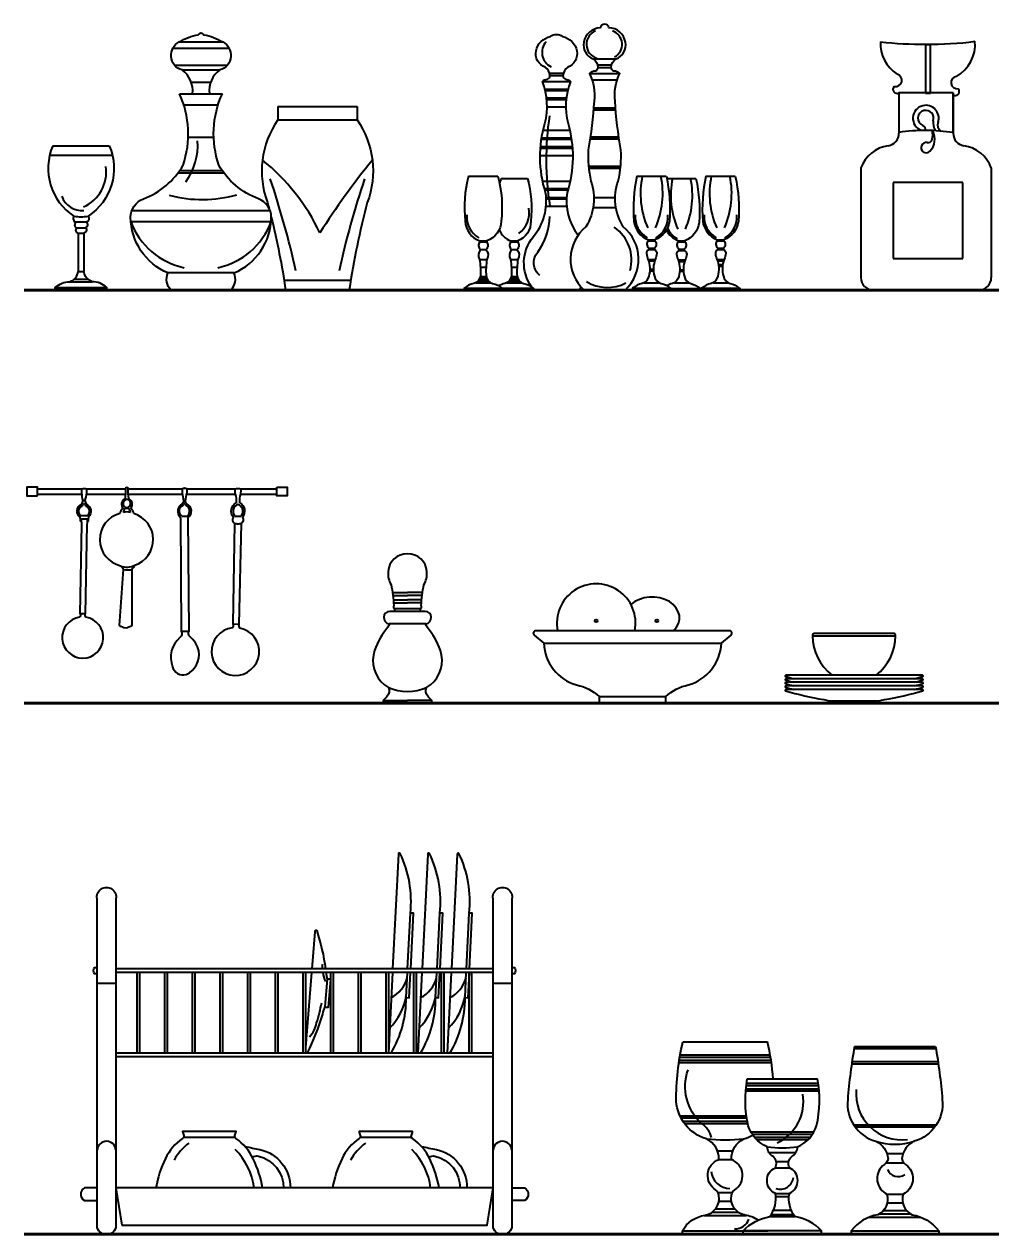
# Model space of a CAD drawing. Header units: millimetres. Extents: x -4763 to 645, y -25 to 217.
# Drawn here: x 244.5 to 321.5, y -11 to 85.3 of the extents above; entities that cross this region are included whole.
import ezdxf

# ---------------------------------------------------------------- set-up
doc = ezdxf.new("R2010")
doc.units = ezdxf.units.MM
doc.header["$LTSCALE"] = 0.5
doc.layers.add('acesssorios_coz', color=250, linetype='Continuous', lineweight=9)

msp = doc.modelspace()

# ---------------------------------------------------------------- linework, layer by layer
at = {"layer": 'acesssorios_coz', "color": 7, "lineweight": 40}
for p, q in [((256.86317, 83.87317), (260.33711, 83.87317)), ((256.37053, 83.38628), (260.82976, 83.38628)), ((316.24161, 83.63818), (316.24161, 79.80505)), ((316.63074, 83.63818), (316.24161, 83.63818)), ((316.63074, 79.80505), (316.63074, 83.63818)), ((256.48438, 82.03369), (260.7159, 82.03369)), ((289.79401, 82.52116), (291.61801, 82.52116)), ((290.14233, 82.05442), (291.2697, 82.05442)), ((257.1054, 81.66503), (260.09488, 81.66503)), ((286.32498, 81.39819), (287.43024, 81.39819)), ((286.364, 81.20275), (287.39122, 81.20275)), ((289.50145, 81.36261), (291.91058, 81.36261)), ((290.18213, 81.85507), (291.22989, 81.85507)), ((257.82383, 80.6684), (259.37645, 80.6684)), ((285.75718, 80.71994), (287.99804, 80.71994)), ((285.95324, 80.13141), (287.80198, 80.13141)), ((285.98352, 80.01337), (287.7717, 80.01337)), ((289.70671, 80.85108), (291.70532, 80.85108)), ((256.89292, 79.75895), (260.30736, 79.75895)), ((286.09227, 79.42484), (287.66296, 79.42484)), ((286.10586, 79.30679), (287.64937, 79.30679)), ((318.43888, 79.82339), (314.11969, 79.82339)), ((314.11969, 79.82339), (314.11969, 76.61006)), ((316.24161, 79.80505), (316.63074, 79.80505)), ((318.43888, 79.82339), (318.43888, 76.61006)), ((318.43888, 76.61006), (318.43888, 79.82339)), ((257.23292, 78.8766), (259.96736, 78.8766)), ((264.71066, 78.7437), (271.01835, 78.7437)), ((286.13376, 78.71657), (287.62147, 78.71657)), ((289.82199, 78.48283), (291.59003, 78.48283)), ((289.834, 78.64022), (291.57803, 78.64022)), ((264.71066, 77.66697), (271.01835, 77.66697)), ((257.58622, 76.29995), (259.61406, 76.29995)), ((285.68263, 76.13934), (288.0726, 76.13934)), ((285.70064, 76.25738), (288.05458, 76.25738)), ((285.81353, 76.8476), (287.94169, 76.8476)), ((289.55369, 76.17995), (291.85833, 76.17995)), ((289.5776, 76.33734), (291.83443, 76.33734)), ((246.81125, 75.61084), (251.30696, 75.61084)), ((285.6058, 75.43107), (288.14942, 75.43107)), ((285.61492, 75.54912), (288.14031, 75.54912)), ((246.5657, 74.86967), (251.5525, 74.86967)), ((285.58213, 74.84085), (288.17309, 74.84085)), ((256.78021, 73.46477), (260.42008, 73.46477)), ((256.90662, 73.64124), (260.29366, 73.64124)), ((279.88364, 73.19897), (282.21679, 73.19897)), ((289.42912, 73.98006), (291.9829, 73.98006)), ((289.44563, 73.82267), (291.9664, 73.82267)), ((293.28157, 73.19897), (295.61472, 73.19897)), ((298.7682, 73.19897), (301.10135, 73.19897)), ((311.08727, 73.85052), (311.09031, 65.13391)), ((321.47129, 73.85052), (321.46826, 65.13391)), ((282.47099, 73.02514), (284.56582, 73.02514)), ((285.78063, 72.80869), (287.97459, 72.80869)), ((295.68638, 73.01767), (297.97287, 73.01767)), ((313.66812, 72.68997), (313.66812, 66.65108)), ((319.20751, 72.68997), (313.66812, 72.68997)), ((319.20751, 66.65108), (319.20751, 72.68997)), ((285.92237, 72.21846), (287.83285, 72.21846)), ((285.95552, 72.10042), (287.79971, 72.10042)), ((286.06147, 71.5102), (287.69375, 71.5102)), ((286.06822, 71.39215), (287.687, 71.39215)), ((289.85677, 71.50055), (291.55525, 71.50055)), ((253.10799, 70.47229), (264.09229, 70.47229)), ((286.054, 70.80193), (287.70123, 70.80193)), ((289.80012, 70.71359), (291.61191, 70.71359)), ((249.4634, 69.52869), (248.6548, 69.52869)), ((253.00549, 69.58994), (264.1948, 69.58994)), ((248.70285, 69.08072), (249.41535, 69.08072)), ((248.84375, 68.66474), (249.27445, 68.66474)), ((280.77543, 67.96804), (281.33133, 67.96804)), ((283.24045, 67.96804), (283.79636, 67.96804)), ((294.1889, 68.14283), (294.71437, 68.14283)), ((294.1889, 68.06537), (294.71437, 68.06537)), ((294.23329, 67.46998), (294.66932, 67.46998)), ((294.66932, 67.46998), (294.66932, 67.35194)), ((296.57556, 68.06266), (297.09052, 68.06266)), ((296.57556, 67.98675), (297.09052, 67.98675)), ((299.67553, 68.14283), (300.201, 68.14283)), ((299.67553, 68.06537), (300.201, 68.06537)), ((299.71992, 67.46998), (300.15595, 67.46998)), ((300.15595, 67.46998), (300.15595, 67.35194)), ((280.76235, 66.57731), (281.3444, 66.57731)), ((280.83536, 67.36914), (281.27139, 67.36914)), ((283.22738, 66.57731), (283.80943, 66.57731)), ((283.30039, 67.36914), (283.73642, 67.36914)), ((294.16028, 66.57731), (294.74233, 66.57731)), ((294.20462, 66.45926), (294.69799, 66.45926)), ((294.23329, 67.35194), (294.66932, 67.35194)), ((296.54751, 66.52845), (297.11792, 66.52845)), ((296.61906, 67.40327), (297.04638, 67.40327)), ((296.61906, 67.28758), (297.04638, 67.28758)), ((297.04638, 67.40327), (297.04638, 67.28758)), ((299.64691, 66.57731), (300.22896, 66.57731)), ((299.69125, 66.45926), (300.18462, 66.45926)), ((299.71992, 67.35194), (300.15595, 67.35194)), ((313.66812, 66.65108), (319.20751, 66.65108)), ((248.84375, 65.61343), (249.27445, 65.61343)), ((261.22443, 65.49721), (255.97585, 65.49721)), ((280.82565, 65.97074), (281.2811, 65.97074)), ((283.29068, 65.97074), (283.74613, 65.97074)), ((294.30374, 65.67016), (294.59887, 65.67016)), ((294.30936, 65.7882), (294.59324, 65.7882)), ((296.59096, 66.41276), (297.07447, 66.41276)), ((296.68811, 65.63944), (296.97733, 65.63944)), ((296.69362, 65.75512), (296.97182, 65.75512)), ((299.79037, 66.04716), (300.0855, 66.04716)), ((299.796, 66.16521), (300.07987, 66.16521)), ((248.17556, 64.80428), (249.94264, 64.80428)), ((248.50415, 64.99698), (249.61405, 64.99698)), ((265.21245, 64.92837), (270.51655, 64.92837)), ((280.4518, 64.72181), (281.65495, 64.72181)), ((280.56764, 64.8005), (281.53912, 64.8005)), ((280.64912, 64.8792), (281.45764, 64.8792)), ((280.71006, 64.95789), (281.39669, 64.95789)), ((280.77918, 65.0866), (281.32757, 65.0866)), ((280.8194, 65.2153), (281.28735, 65.2153)), ((282.91683, 64.72181), (284.11998, 64.72181)), ((283.03266, 64.8005), (284.00414, 64.8005)), ((283.11414, 64.8792), (283.92266, 64.8792)), ((283.17509, 64.95789), (283.86172, 64.95789)), ((283.24421, 65.0866), (283.7926, 65.0866)), ((283.28443, 65.2153), (283.75238, 65.2153)), ((293.84973, 64.72181), (295.05288, 64.72181)), ((299.33636, 64.72181), (300.53951, 64.72181)), ((247.00444, 64.32892), (251.11376, 64.32892)), ((247.00444, 64.13426), (251.11376, 64.13426)), ((256.22777, 64.13426), (260.97251, 64.13426)), ((265.33588, 64.13426), (270.39312, 64.13426)), ((279.53168, 64.27474), (282.57507, 64.27474)), ((282.57507, 64.13426), (279.53168, 64.13426)), ((281.99671, 64.27474), (285.0401, 64.27474)), ((285.0401, 64.13426), (281.99671, 64.13426)), ((285.10101, 64.13426), (288.65421, 64.13426)), ((289.0748, 64.13426), (292.33723, 64.13426)), ((292.92961, 64.27474), (295.973, 64.27474)), ((295.973, 64.13426), (292.92961, 64.13426)), ((295.34146, 64.27193), (298.32398, 64.27193)), ((298.32398, 64.13426), (295.34146, 64.13426)), ((298.41624, 64.27474), (301.45963, 64.27474)), ((301.45963, 64.13426), (298.41624, 64.13426)), ((312.09031, 64.13426), (320.46826, 64.13426)), ((245.6014, 48.3209), (249.13223, 48.3209)), ((249.49488, 48.3209), (252.60557, 48.3209)), ((252.80736, 48.3209), (257.1149, 48.3209)), ((257.4911, 48.3209), (261.32263, 48.3209)), ((261.76581, 48.3209), (264.62337, 48.3209)), ((245.6014, 47.90847), (249.12972, 47.90847)), ((249.47534, 47.90847), (252.59779, 47.90847)), ((252.81514, 47.90847), (257.12593, 47.90847)), ((257.47156, 47.90847), (261.34217, 47.90847)), ((261.74626, 47.90847), (264.62337, 47.90847)), ((252.88131, 46.75728), (252.53162, 46.75728)), ((257.11417, 46.13957), (257.48963, 46.13957)), ((273.86537, 40.07026), (275.02946, 40.07026)), ((273.88894, 39.8402), (275.02946, 39.8402)), ((273.91404, 39.50012), (275.02946, 39.50012)), ((276.19355, 40.07026), (275.02946, 40.07026)), ((276.16998, 39.8402), (275.02946, 39.8402)), ((276.14488, 39.50012), (275.02946, 39.50012)), ((273.92512, 39.25006), (275.02946, 39.25006)), ((273.99709, 38.80995), (275.02946, 38.80995)), ((275.02946, 38.57531), (273.99709, 38.57531)), ((276.1338, 39.25006), (275.02946, 39.25006)), ((275.02946, 38.80995), (276.06183, 38.80995)), ((276.06183, 38.57531), (275.02946, 38.57531)), ((261.13473, 37.59639), (261.63923, 37.57)), ((307.25549, 36.63992), (313.85549, 36.63992)), ((285.87396, 36.03731), (299.99796, 36.03731)), ((290.26846, 31.79062), (295.57596, 31.79062)), ((273.11009, 31.4883), (275.02946, 31.4883)), ((276.94882, 31.4883), (275.02946, 31.4883)), ((308.58932, 31.44987), (312.52165, 31.44987)), ((275.04189, 10.14597), (275.26413, 14.56777)), ((277.38265, 10.14597), (277.60488, 14.56777)), ((279.7234, 10.14597), (279.94563, 14.56777)), ((281.83587, 10.14597), (251.83587, 10.14597)), ((281.83587, 9.84597), (251.83587, 9.84597)), ((253.53587, 3.43641), (253.53587, 9.84597)), ((253.73587, 3.43641), (253.73587, 9.84597)), ((255.73587, 3.43641), (255.73587, 9.84597)), ((255.93587, 3.43641), (255.93587, 9.84597)), ((257.93587, 3.43641), (257.93587, 9.84597)), ((258.13587, 3.43641), (258.13587, 9.84597)), ((260.13587, 3.43641), (260.13587, 9.84597)), ((260.33587, 3.43641), (260.33587, 9.84597)), ((262.33587, 3.43641), (262.33587, 9.84597)), ((262.53587, 3.43641), (262.53587, 9.84597)), ((264.53587, 3.43641), (264.53587, 9.84597)), ((264.73587, 3.43641), (264.73587, 9.84597)), ((266.73587, 3.43641), (266.73587, 9.84597)), ((266.93587, 3.43641), (266.93587, 9.84597)), ((268.93587, 3.43641), (268.93587, 9.84597)), ((269.13587, 3.43641), (269.13587, 9.84597)), ((271.13587, 3.43641), (271.13587, 9.84597)), ((271.33587, 3.43641), (271.33587, 9.84597)), ((273.33587, 3.43641), (273.33587, 9.84597)), ((273.53587, 3.43641), (273.53587, 9.84597)), ((274.92658, 7.8516), (275.02682, 9.84597)), ((275.53587, 3.43641), (275.53587, 9.84597)), ((275.73587, 3.43641), (275.73587, 9.84597)), ((277.26734, 7.8516), (277.36757, 9.84597)), ((277.73587, 3.43641), (277.73587, 9.84597)), ((277.93587, 3.43641), (277.93587, 9.84597)), ((279.60809, 7.8516), (279.70833, 9.84597)), ((279.93587, 3.43641), (279.93587, 9.84597)), ((280.13587, 3.43641), (280.13587, 9.84597)), ((251.83587, 8.97311), (250.33587, 8.97311)), ((268.6344, 9.30506), (268.4608, 7.13653)), ((283.33587, 8.97311), (281.83587, 8.97311)), ((296.9372, 4.33712), (303.6591, 4.33712)), ((310.58946, 3.97066), (317.02889, 3.97066)), ((281.83587, 3.43641), (251.83587, 3.43641)), ((281.83587, 3.13641), (251.83587, 3.13641)), ((296.69135, 3.12308), (303.90502, 3.12308)), ((296.72169, 3.29651), (303.87467, 3.29651)), ((310.55867, 3.79723), (317.05968, 3.79723)), ((296.62236, 2.68949), (303.97404, 2.68949)), ((296.64878, 2.86292), (303.9476, 2.86292)), ((310.3639, 2.58318), (317.25445, 2.58318)), ((310.38951, 2.75662), (317.22884, 2.75662)), ((302.00297, 1.03032), (307.69767, 1.03032)), ((302.06145, 1.37719), (307.63919, 1.37719)), ((301.93332, 0.42329), (307.76732, 0.42329)), ((301.94902, 0.59673), (307.75162, 0.59673)), ((301.97886, 0.85688), (307.72178, 0.85688)), ((296.70017, -1.55329), (301.9884, -1.55329)), ((296.78512, -1.72672), (302.01392, -1.72672)), ((296.93728, -1.98688), (302.05862, -1.98688)), ((297.05739, -2.16031), (302.09275, -2.16031)), ((302.33594, -2.82986), (307.3647, -2.82986)), ((310.51454, -2.26127), (317.10381, -2.26127)), ((310.63343, -2.43471), (316.98492, -2.43471)), ((257.23062, -3.24357), (261.2974, -3.2461)), ((271.27527, -3.24357), (275.34205, -3.2461)), ((302.43804, -3.00329), (307.2626, -3.00329)), ((302.62725, -3.26344), (307.07339, -3.26344)), ((302.78292, -3.43688), (306.91772, -3.43688)), ((299.68994, -4.33921), (300.90647, -4.33921)), ((303.7766, -4.47326), (305.92405, -4.47326)), ((314.43968, -4.57457), (313.17867, -4.57457)), ((299.79789, -5.03295), (300.79853, -5.03295)), ((304.29669, -5.67992), (305.40636, -5.68473)), ((305.34438, -5.20993), (304.35626, -5.20993)), ((313.10316, -5.28266), (314.51519, -5.28266)), ((299.72111, -7.65686), (300.87531, -7.65686)), ((251.83587, -8.29575), (251.99141, -8.29575)), ((281.83587, -8.29575), (281.68032, -8.29575)), ((299.79896, -8.35061), (300.79745, -8.35061)), ((304.29428, -7.72507), (305.40636, -7.72507)), ((304.32628, -7.98522), (305.37436, -7.98522)), ((313.17161, -7.78057), (314.44674, -7.78057)), ((313.19091, -8.48486), (314.42744, -8.48486)), ((298.63345, -9.47794), (301.96297, -9.47794)), ((299.26683, -9.21778), (301.32958, -9.21778)), ((299.53083, -8.95763), (301.06559, -8.95763)), ((303.8487, -9.57741), (305.85195, -9.57741)), ((303.96871, -9.40397), (305.73193, -9.40397)), ((304.14853, -9.0571), (305.55211, -9.0571)), ((311.76365, -9.61219), (315.8547, -9.61219)), ((312.57207, -9.35204), (315.04628, -9.35204)), ((312.87859, -9.09188), (314.73976, -9.09188)), ((296.90328, -10.69732), (303.69313, -10.69732)), ((296.90328, -10.95748), (303.69313, -10.95748)), ((307.96216, -10.69732), (301.73704, -10.69732)), ((307.96216, -10.95748), (301.73704, -10.95748)), ((310.33377, -10.69732), (317.28458, -10.69732)), ((310.33377, -10.95748), (317.28458, -10.95748))]:
    msp.add_line(p, q, dxfattribs=at)
at = {"layer": 'acesssorios_coz', "color": 7, "lineweight": 60}
for p, q in [((399.75943, 64.13426), (244.53958, 64.13426)), ((399.75943, 31.26262), (244.53958, 31.26262)), ((399.75943, -10.95748), (244.53958, -10.95748))]:
    msp.add_line(p, q, dxfattribs=at)
at = {"layer": 'acesssorios_coz', "color": 7, "lineweight": 40}
for points in [[(292.33723, 64.13426, 0.4563682), (292.18815, 69.17298, -0.22484892), (291.78934, 72.81042, 0.07257058), (292.00805, 75.29568, -0.03145191), (291.5433, 79.17379, -0.14363009), (291.91058, 81.36261, 0.18241513), (291.43684, 81.55257, -0.25664852), (291.22989, 81.85507, -0.225738), (291.61801, 82.52116, 0.36132748), (292.36439, 83.86328, 0.34527117), (291.05447, 85.00933, 0.80845482), (290.35756, 84.99939, 0.35051368), (289.04763, 83.86328, 0.36132748), (289.79401, 82.52116, -0.225738), (290.18213, 81.85507, -0.25664852), (289.97518, 81.55257, 0.18241513), (289.50145, 81.36261, -0.14363009), (289.86873, 79.17379, -0.03145191), (289.40398, 75.29568, 0.07257058), (289.62268, 72.81042, -0.22484892), (289.22388, 69.17298, 0.4563682), (289.0748, 64.13426)], [(257.92998, 79.75895, 0.25981918), (257.1054, 81.66503, -0.3487586), (256.22731, 82.7086, -0.30004969), (256.86317, 83.87317, -0.09634867), (258.38632, 84.44789, -0.67479135), (258.81396, 84.44789, -0.09634867), (260.33711, 83.87317, -0.30004969), (260.97297, 82.7086, -0.3487586), (260.09488, 81.66503, 0.25981918), (259.2703, 79.75895)], [(284.91237, 64.37308, -0.33984814), (285.04436, 68.38846, 0.21845399), (286.01686, 71.8958, -0.14648092), (285.95357, 77.39638, 0.16212315), (285.75718, 80.71994, -0.20521642), (286.16111, 80.90619, 0.25664852), (286.364, 81.20275, 0.225738), (285.98349, 81.85578, -0.36132748), (285.25175, 83.17159, -0.30636612), (286.40303, 84.30221, -0.37396067), (287.35219, 84.30221, -0.30636612), (288.50347, 83.17159, -0.36132748), (287.77173, 81.85578, 0.225738), (287.39122, 81.20275, 0.25664852), (287.59411, 80.90619, -0.20521642), (287.99804, 80.71994, 0.16212315), (287.80165, 77.39638, -0.14648092), (287.73836, 71.8958, 0.20879393), (288.6092, 68.51364, 0.20879393)], [(256.22777, 64.13426, -0.32000707), (255.97585, 65.49721, -0.29855147), (253.00549, 69.92847, -0.30417948), (254.01803, 71.39796, 0.17608472), (257.17633, 74.06962, 0.19209408), (256.89292, 79.75895, 0.19209408)], [(260.97251, 64.13426, 0.32000707), (261.22443, 65.49721, 0.29855147), (264.1948, 69.92847, 0.30417948), (263.18226, 71.39796, -0.17608472), (260.02395, 74.06962, -0.19209408), (260.30736, 79.75895, -0.19209408)], [(264.71066, 78.7437), (264.71066, 77.66697, 0.24675612), (263.89785, 71.09616, -0.00183663), (264.01631, 70.64323, -0.00183663)], [(271.01835, 78.7437), (271.01835, 77.66697, -0.24675612), (271.83116, 71.09616, 0.02791004), (270.39312, 64.13426)], [(246.81125, 75.61084, 0.36375099), (248.4941, 70.01111, 0.52759264), (248.6548, 69.52869, 0.56319444), (248.70285, 69.08072, 0.62857659), (248.84375, 68.66474), (248.84375, 65.61343)], [(251.30696, 75.61084, -0.36375099), (249.6241, 70.01111, -0.52759264), (249.4634, 69.52869, -0.56319444), (249.41535, 69.08072, -0.62857659), (249.27445, 68.66474), (249.27445, 65.61343)], [(279.88364, 73.19897, 0.09439672), (279.62594, 69.62435, 0.31540044), (280.77543, 68.0455), (280.77543, 67.96804, 0.42861854), (280.83536, 67.36914, 0.31964261), (280.76235, 66.57731, -0.05253957), (280.82493, 65.2437, -0.28577956), (280.30346, 64.66024, 0.11891975), (279.53168, 64.27474), (279.53168, 64.13426)], [(282.21679, 73.19897, -0.09613781), (282.48081, 69.62435, -0.31540044), (281.33133, 68.0455), (281.33133, 67.96804, -0.42861854), (281.27139, 67.36914, -0.31964261), (281.3444, 66.57731, 0.05253957), (281.28182, 65.2437, 0.28577956), (281.80329, 64.66024, -0.11891975), (282.57507, 64.27474), (282.57507, 64.13426)], [(293.28157, 73.19897, 0.06921589), (293.02387, 69.62435, 0.27249679), (294.1889, 68.14283), (294.1889, 68.06537, 0.45795155), (294.23329, 67.46998), (294.23329, 67.35194, 0.34196679), (294.03838, 67.04666, 0.06765647), (294.16028, 66.57731, -0.17386352), (294.22286, 65.2437, -0.28577956), (293.70139, 64.66024, 0.11891975), (292.92961, 64.27474), (292.92961, 64.13426)], [(295.62104, 73.19897, -0.06921589), (295.87874, 69.62435, -0.26606483), (294.71437, 68.14283), (294.71437, 68.06537, -0.43206604), (294.66932, 67.46998), (294.66932, 67.35194, -0.34196679), (294.86423, 67.04666, -0.06765647), (294.74233, 66.57731, 0.17386352), (294.67975, 65.2437, 0.28577956), (295.20122, 64.66024, -0.11891975), (295.973, 64.27474), (295.973, 64.13426)], [(298.7682, 73.19897, 0.06921589), (298.5105, 69.62435, 0.27249679), (299.67553, 68.14283), (299.67553, 68.06537, 0.45795155), (299.71992, 67.46998), (299.71992, 67.35194, 0.34196679), (299.52501, 67.04666, 0.06765647), (299.64691, 66.57731, -0.17386352), (299.70949, 65.2437, -0.28577956), (299.18802, 64.66024, 0.11891975), (298.41624, 64.27474), (298.41624, 64.13426)], [(301.10767, 73.19897, -0.06921589), (301.36537, 69.62435, -0.26606483), (300.201, 68.14283), (300.201, 68.06537, -0.43206604), (300.15595, 67.46998), (300.15595, 67.35194, -0.34196679), (300.35086, 67.04666, -0.06765647), (300.22896, 66.57731, 0.17386352), (300.16638, 65.2437, 0.28577956), (300.68785, 64.66024, -0.11891975), (301.45963, 64.27474), (301.45963, 64.13426)], [(282.47099, 73.02514, 0.01303579), (282.35981, 72.5947, 0.01303579)], [(284.56582, 73.02514, -0.10102301), (284.82984, 69.62435, -0.32642259), (283.79636, 68.0455), (283.79636, 67.96804, -0.42861854), (283.73642, 67.36914, -0.31964261), (283.80943, 66.57731, 0.05253957), (283.74685, 65.2437, 0.28577956), (284.26832, 64.66024, -0.11891975), (285.0401, 64.27474), (285.0401, 64.13426)], [(295.68638, 73.01767, 0.00138266), (295.67186, 72.94869, 0.00138266)], [(297.97905, 73.01767, -0.06921589), (298.23161, 69.51455, -0.26606483), (297.09052, 68.06266), (297.09052, 67.98675, -0.43206604), (297.04638, 67.40327), (297.04638, 67.28758, -0.34196679), (297.23739, 66.98842, -0.06765647), (297.11792, 66.52845, 0.17386352), (297.0566, 65.22151, 0.28577956), (297.56764, 64.64972, -0.11891975), (298.32398, 64.27193), (298.32398, 64.13426)], [(264.19472, 69.93393, -0.02320103), (265.33588, 64.13426)], [(285.56394, 65.28272, -0.41986348), (285.39884, 67.16295, 0.14099301), (286.35642, 69.9998, 0.14099301)], [(282.32295, 68.93896, 0.20894011), (283.24045, 68.0455), (283.24045, 67.96804, 0.42861854), (283.30039, 67.36914, 0.31964261), (283.22738, 66.57731, -0.05253957), (283.28996, 65.2437, -0.28577956), (282.76849, 64.66024, 0.0706427), (282.28589, 64.47441, 0.0706427)], [(295.62375, 68.91652, 0.18138408), (296.57556, 68.06266), (296.57556, 67.98675, 0.45795155), (296.61906, 67.40327), (296.61906, 67.28758, 0.34196679), (296.42805, 66.98842, 0.06765647), (296.54751, 66.52845, -0.17386352), (296.60884, 65.22151, -0.28577956), (296.0978, 64.64972, 0.06495678), (295.66072, 64.48707, 0.06495678)], [(247.00444, 64.13426), (247.00444, 64.32892, -0.18290575), (248.17556, 64.80428, 0.27507178), (248.84375, 65.61343)], [(251.11376, 64.13426), (251.11376, 64.32892, 0.18290575), (249.94264, 64.80428, -0.27507178), (249.27445, 65.61343)], [(285.10101, 64.13426, -0.00716745), (285.0401, 64.20652, -0.00716745)], [(288.84166, 64.37142, -0.02293588), (288.65421, 64.13426)], [(248.99562, 46.0445, -0.56475778), (249.11168, 47.11093, 0.16987008), (249.2172, 47.3871, -0.01935312), (249.11869, 47.99451), (249.13223, 48.3209, -0.18374443), (249.49488, 48.3209), (249.49488, 47.99451, 0.01545889), (249.37378, 47.38712, 0.16840296), (249.47974, 47.11093, -0.52392283), (249.65565, 46.09685)], [(261.25874, 45.57111), (261.13473, 37.59639, -0.33483142), (261.1032, 37.26633, 12.78051129), (261.69388, 37.24628, -0.23052852), (261.63923, 37.57), (261.8236, 45.57111)], [(276.48359, 37.59291, -0.02792533), (276.42868, 37.58984), (275.02946, 37.58984), (273.63024, 37.58984, -0.02792533), (273.57533, 37.59291, -0.15258241), (273.46012, 37.31186, 0.09033021), (272.4075, 35.47147, 0.30788787), (273.19069, 32.72117, 0.02625012), (273.50771, 32.5134, -0.32506468), (273.40607, 31.83443, -0.08426114), (273.13123, 31.51337, 0.24444183), (273.09778, 31.4335, 0.24624979), (273.20628, 31.26262), (275.02946, 31.26262), (276.85263, 31.26262, 0.24624979), (276.96114, 31.4335, 0.24444183), (276.92768, 31.51337, -0.08426114), (276.65285, 31.83443, -0.32506468), (276.55121, 32.5134, 0.02625012), (276.86823, 32.72117, 0.30788787), (277.65142, 35.47147, 0.09033021), (276.5988, 37.31186, -0.15258241), (276.48359, 37.59291, 0.94566662), (276.42868, 38.57531), (276.06183, 38.57531), (276.06183, 38.80995, 0.51237574), (276.15082, 38.93362, -0.06094779), (276.12929, 39.03907, -0.0561378), (276.33706, 40.69338, 0.14925413), (276.57183, 41.74285, 0.41078963), (275.02946, 43.14125, 0.41078963), (273.48709, 41.74285, 0.14925413), (273.72186, 40.69338, -0.0561378), (273.92963, 39.03907, -0.06094779), (273.9081, 38.93362, 0.51237574), (273.99709, 38.80995), (273.99709, 38.57531), (273.63024, 38.57531, 0.94566662), (273.57533, 37.59291)], [(253.33984, 42.24729, 0.0053521), (253.10834, 41.89385), (253.09104, 37.46432, -0.44208793), (252.12938, 37.46432), (252.44393, 41.89385, 0.08734464), (252.19914, 42.20837)], [(249.00179, 38.37654, -0.27613088), (248.94973, 38.11148, 13.14022563), (249.44535, 38.11148, -0.28948441), (249.3933, 38.37654)], [(257.02335, 37.00794, -0.37455228), (256.92777, 36.50001, 0.31625852), (256.33808, 34.17464, 0.42969616), (257.42183, 33.55348, 0.33675685), (258.42588, 35.43289, 0.17350606), (257.7087, 36.56372, -0.29902629), (257.65585, 37.00794)], [(316.01247, 32.26055, 0.56004989), (316.04159, 32.30731, 0.33806657), (315.93512, 32.36262), (315.37175, 32.36262, 0.00682577), (316.01247, 32.54612, 0.56585548), (316.04159, 32.59288, 0.33806657), (315.93512, 32.6482), (315.37175, 32.6482, 0.00682577), (316.01247, 32.8317, 0.56585548), (316.04159, 32.87846, 0.33806657), (315.93512, 32.93377), (315.37175, 32.93377, 0.00682577), (316.01247, 33.11727, 0.56585548), (316.04159, 33.16403, 0.33806657), (315.93512, 33.21934), (315.37175, 33.21934, 0.00682577), (316.01247, 33.40285, 0.56585548), (316.04159, 33.44961, 0.33806657), (315.93512, 33.50492), (312.30296, 33.50492, 0.2339032), (313.85549, 36.63992, 0.44632565), (313.73207, 36.80492), (307.3789, 36.80492, 0.44632565), (307.25549, 36.63992, 0.2339032), (308.80802, 33.50492), (305.17585, 33.50492, 0.33806657), (305.06938, 33.44961, 0.56004989), (305.0985, 33.40285, 0.00682577), (305.73922, 33.21934), (305.17585, 33.21934, 0.33806657), (305.06938, 33.16403, 0.56004989), (305.0985, 33.11727, 0.00682577), (305.73922, 32.93377), (305.17585, 32.93377, 0.33806657), (305.06938, 32.87846, 0.56004989), (305.0985, 32.8317, 0.00682577), (305.73922, 32.6482), (305.17585, 32.6482, 0.33806657), (305.06938, 32.59288, 0.56004989), (305.0985, 32.54612, 0.00682577), (305.73922, 32.36262), (305.17585, 32.36262, 0.33806657), (305.06938, 32.30731, 0.56004989), (305.0985, 32.26055, 0.03202058), (308.14074, 31.55282, -0.0483831), (308.58932, 31.44987, 0.13943558), (308.88448, 31.26262), (312.22649, 31.26262, 0.13943558), (312.52165, 31.44987, -0.0483831), (312.97023, 31.55282, 0.03202058), (316.01247, 32.26055)], [(275.2822, 10.14597), (275.50382, 14.55572), (275.26413, 14.56777, 0.13705014), (274.44345, 19.31718, 0.68808233), (274.30138, 19.27086), (273.84278, 10.14597)], [(277.62295, 10.14597), (277.84458, 14.55572), (277.60488, 14.56777, 0.13705014), (276.78421, 19.31718, 0.68808233), (276.64214, 19.27086), (276.18354, 10.14597)], [(279.96371, 10.14597), (280.18533, 14.55572), (279.94563, 14.56777, 0.13705014), (279.12496, 19.31718, 0.68808233), (278.98289, 19.27086), (278.52429, 10.14597)], [(267.43642, 10.14597), (267.67129, 13.07986, -0.33806657), (267.75921, 13.22041, -0.56004989), (267.82041, 13.17515, -0.03894462), (268.51195, 10.14597, -0.03894462)], [(250.33587, 9.74546), (250.13587, 9.74546, -0.36746009), (250.13587, 10.24546), (250.33587, 10.24546)], [(268.54757, 9.84597, 0.04165217), (268.6344, 9.30506, -0.25642147), (268.89591, 9.32938), (268.71512, 7.07091, -0.25642147), (268.4608, 7.13653)], [(273.72532, 3.43641, 0.13443377), (274.92658, 7.8516), (275.16628, 7.83955), (275.26712, 9.84597)], [(276.06607, 3.43641, 0.13443377), (277.26734, 7.8516), (277.50704, 7.83955), (277.60787, 9.84597)], [(278.40683, 3.43641, 0.13443377), (279.60809, 7.8516), (279.84779, 7.83955), (279.94863, 9.84597)], [(283.33587, 10.24546), (283.53587, 10.24546, -0.36746009), (283.53587, 9.74546), (283.33587, 9.74546)], [(268.26952, 6.53, -0.04162471), (267.0415, 3.44523, -0.05027619), (267.03996, 3.43641, -0.05027619)], [(296.90328, -10.95748), (296.90328, -10.69732, -0.24158443), (298.71085, -9.46704, 0.4010712), (299.80334, -7.89942, 0.18440914), (299.55777, -7.4596, -0.62595887), (299.79789, -5.03295, 0.30405624), (298.80827, -3.3827, -0.31317385), (296.40822, -0.40543, -0.05993651), (296.9372, 4.33712)], [(304.12398, 1.37719, 0.03756685), (303.6591, 4.33712)], [(310.58946, 3.97066, 0.02526794), (310.04753, -0.26487, 0.36520897), (312.27901, -3.57687, -0.25525445), (313.26724, -4.94626, -0.19278043), (312.82578, -5.53396, 0.534024), (313.17161, -7.78057, -0.36644666), (312.43706, -9.42647, 0.19235527), (310.33377, -10.69732), (310.33377, -10.95748)], [(317.02889, 3.97066, -0.02526794), (317.57083, -0.26487, -0.36520897), (315.33934, -3.57687, 0.25525445), (314.35111, -4.94626, 0.19278043), (314.79258, -5.53396, -0.534024), (314.44674, -7.78057, 0.36644666), (315.18129, -9.42647, -0.19235527), (317.28458, -10.69732), (317.28458, -10.95748)], [(266.94114, 3.43641, -0.01472942), (266.93587, 3.44249)], [(299.22526, -3.28053, 0.18373454), (298.4277, -2.17916, -0.30065633), (297.34695, 2.10394)], [(301.73704, -10.95748), (301.73848, -10.69732, -0.16846143), (303.8487, -9.57741, 0.2099071), (304.29428, -7.72507, -0.65262137), (304.29428, -5.68473, 0.35001435), (304.10861, -4.80011, -0.25528677), (303.64188, -4.02726, -0.21844398), (302.1344, -2.35127, -0.10330363), (302.06145, 1.37719)], [(307.96216, -10.95748), (307.96216, -10.69732, 0.16846143), (305.85195, -9.57741, -0.2099071), (305.40636, -7.72507, 0.65262137), (305.40636, -5.68473, -0.35001435), (305.59203, -4.80011, 0.25528677), (306.05876, -4.02726, 0.21844398), (307.56624, -2.35127, 0.10330363), (307.63919, 1.37719)], [(263.50045, -7.29575, 0.07327961), (262.74984, -4.96743, 0.14077073), (261.38588, -3.37139, -0.30375524), (261.29413, -3.11558, 0.06859604), (261.39232, -2.80616), (257.13625, -2.80351, 0.06859604), (257.23406, -3.11305, -0.30375524), (257.14199, -3.36875, 0.14077073), (255.77604, -4.96309, 0.07343988), (255.02165, -7.29575, 0.07343988)], [(277.54509, -7.29575, 0.07327961), (276.79449, -4.96743, 0.14077073), (275.43052, -3.37139, -0.30375524), (275.33877, -3.11558, 0.06859604), (275.43697, -2.80616), (271.18089, -2.80351, 0.06859604), (271.27871, -3.11305, -0.30375524), (271.18663, -3.36875, 0.14077073), (269.82069, -4.96309, 0.07343988), (269.0663, -7.29575, 0.07343988)], [(302.92009, -9.8518, 0.11679882), (301.88557, -9.46704, -0.4010712), (300.79308, -7.89942, -0.18440914), (301.03865, -7.4596, 0.62595887), (300.79853, -5.03295, -0.30405624), (301.78814, -3.3827, 0.05721525), (302.49257, -3.08518)], [(262.107, -3.99024, 0.00515772), (263.28346, -4.23735, -0.35523084), (265.71234, -7.29575, -0.35523084)], [(262.70233, -4.86706, -0.26716303), (263.16417, -4.77426, -0.35602991), (265.1623, -7.29575, -0.35602991)], [(276.15164, -3.99024, 0.00515772), (277.3281, -4.23735, -0.35523084), (279.75699, -7.29575, -0.35523084)], [(276.74698, -4.86706, -0.26716303), (277.20882, -4.77426, -0.35602991), (279.20694, -7.29575, -0.35602991)], [(250.33587, -7.29575), (249.33587, -7.29575, 0.60554146), (249.33587, -8.29575), (250.33587, -8.29575)], [(283.33587, -7.29575), (284.33587, -7.29575, -0.60554146), (284.33587, -8.29575), (283.33587, -8.29575)]]:
    msp.add_lwpolyline(points, format="xyb", dxfattribs=at)
for points in [[(296.24317, 64.71005), (297.42226, 64.71005)], [(249.10763, 45.75063), (249.01057, 45.75066), (248.98743, 46.20551), (249.66155, 46.20551), (249.63804, 45.75066), (249.54097, 45.75066)], [(315.37175, 33.21934), (305.73922, 33.21934)], [(315.37175, 32.93377), (305.73922, 32.93377)], [(312.30296, 33.50492), (308.80802, 33.50492)], [(315.37175, 32.6482), (305.73922, 32.6482)], [(315.37175, 32.36262), (305.73922, 32.36262)], [(266.93587, 3.89318), (267.41241, 9.84597)], [(273.8277, 9.84597), (273.50557, 3.43641)], [(276.16846, 9.84597), (275.84633, 3.43641)], [(278.50921, 9.84597), (278.18708, 3.43641)]]:
    msp.add_lwpolyline(points, dxfattribs=at)
for points in [[(245.6014, 47.77728), (245.6014, 48.44608), (244.76048, 48.44608), (244.76048, 47.77728)], [(264.62337, 48.44608), (265.46428, 48.44608), (265.46428, 47.77728), (264.62337, 47.77728)], [(252.29729, -10.26224), (281.37444, -10.26224), (281.83587, -7.29575), (251.83587, -7.29575)]]:
    msp.add_lwpolyline(points, close=True, dxfattribs=at)
for points in [[(252.53162, 47.50864, 0.46921844), (252.39174, 46.77476, 0.16068966), (252.14696, 46.3554, 0.78119913), (252.19914, 42.20837, 0.22311119), (253.33984, 42.24729, 0.72895752), (253.26597, 46.3554, 0.16068966), (253.02119, 46.77476, 0.46921844), (252.88131, 47.50864, -0.07817957), (252.81137, 48.38231, 0.38666586), (252.60156, 48.38231, -0.07817957)], [(257.65585, 37.00794), (257.58573, 46.05133, 0.55827779), (257.48458, 47.12371, -0.2186341), (257.36999, 47.38712, -0.01545889), (257.4911, 47.99451), (257.4911, 48.3209, 0.23971066), (257.1149, 48.3209), (257.1149, 47.99451, 0.01935312), (257.21341, 47.3871, -0.19494948), (257.10199, 47.11519, 0.55171616), (256.98364, 46.05133), (257.02335, 37.00794)], [(261.76581, 48.3209, -0.03914187), (261.74626, 47.90847, 0.13937507), (261.67442, 47.2401, -0.45660348), (261.89713, 46.05133, -0.38037867), (261.8236, 45.57111, -0.08265952), (261.54044, 45.51961, -0.08263705), (261.25874, 45.57111, -0.38037867), (261.18521, 46.05133, -0.45617463), (261.41401, 47.2401, 0.13937507), (261.34217, 47.90847, -0.03906512), (261.32263, 48.3209, -0.1603126)], [(261.7666, 46.13957, 0.48326139), (261.65348, 47.01939, -0.03543595), (261.54117, 47.10453, -0.03543595), (261.42886, 47.01939, 0.48326139), (261.31574, 46.13957)], [(249.10558, 45.93966), (249.54303, 45.93966, -0.02061693), (249.52758, 45.49396), (249.3933, 38.37654), (249.00179, 38.37654), (249.12102, 45.49396, -0.02061693)], [(295.57596, 31.79062, -0.14484639), (297.36564, 32.72352, 0.3226526), (299.99796, 36.03731), (300.76583, 36.6772, 0.70147259), (300.63908, 37.02731), (285.23285, 37.02731, 0.70147259), (285.10609, 36.6772), (285.87396, 36.03731, 0.32395775), (288.47879, 32.72352, -0.14484639), (290.26846, 31.79062), (290.26846, 31.26262), (295.57596, 31.26262)], [(250.33587, -10.29575), (250.33587, -4.29575), (250.33587, 15.70425, -1.21399192), (251.83587, 15.70425), (251.83587, -4.29575), (251.83587, -10.29575, -0.96454351)], [(283.33587, -10.29575, -0.96454351), (281.83587, -10.29575), (281.83587, -4.29575), (281.83587, 15.70425, -1.21399192), (283.33587, 15.70425), (283.33587, -4.29575)]]:
    msp.add_lwpolyline(points, format="xyb", close=True, dxfattribs=at)
for centre in [(290.04048, 37.81642), (294.86628, 37.81642)]:
    msp.add_circle(centre, 0.11, dxfattribs=at)
for centre, radius, start, end in [((290.41697, 83.68515), 1.15324, 111.7150881, 253.4952903), ((290.96366, 83.68069), 1.14114, 298.5590144, 70.5256808), ((286.97267, 83.03619), 1.24429, 137.1181987, 245.5239866), ((315.55289, 83.73134), 2.89593, 176.7877475, 236.8549208), ((315.96566, 110.99217), 27.29926, 263.0481845, 270.6582439), ((316.59291, 110.99217), 27.29926, 269.3417561, 277.5289708), ((317.28557, 83.66879), 2.89593, 299.0101039, 5.1407145), ((313.85659, 80.82087), 0.49869, 257.7301255, 76.9133508), ((318.76759, 80.64358), 0.49869, 98.9516738, 278.1348992), ((313.96264, 80.09837), 0.31667, 132.0330725, 299.7324278), ((318.60972, 79.93061), 0.31667, 236.1325969, 43.8319522), ((316.26048, 77.80853), 1.02508, 103.6793767, 248.6872543), ((316.26048, 77.80853), 0.62508, 103.6793767, 248.6872543), ((316.26057, 77.80817), 1.02544, 341.4650734, 103.6793767), ((316.26057, 77.80817), 0.62544, 341.4650734, 103.6793767), ((309.24498, 74.50745), 23.18468, 171.3414127, 189.1968035), ((315.77358, 76.81279), 0.48823, 1.7598971, 57.8616774), ((317.91598, 77.4166), 1.07976, 169.7162155, 214.0224629), ((317.82042, 77.2852), 0.61975, 161.4650734, 233.2648664), ((313.11969, 76.61006), 1, 278.3270943, 0), ((316.20647, 62.27909), 14.55296, 81.1413735, 98.2860491), ((316.43426, 76.19587), 0.33607, 258.7940861, 346.9808452), ((315.62932, 76.13361), 1.34889, 314.6257932, 29.1033417), ((315.00957, 76.52529), 1.79836, 346.9808452, 9.1987874), ((319.43888, 76.61006), 1, 180, 261.6729057), ((253.40169, 75.65166), 4.93909, 323.9747772, 4.1037889), ((313.66152, 72.90821), 2.7413, 98.3270943, 159.8946669), ((316.28943, 75.46482), 0.40919, 78.7940861, 314.6257932), ((318.89705, 72.90821), 2.7413, 20.1053331, 81.6729057), ((252.96786, 61.47461), 16.73255, 25.5631296, 51.0195683), ((319.55319, 35.9635), 61.01337, 140.8531679, 147.5569462), ((247.98291, 73.55508), 3.08863, 294.5439309, 7.4925023), ((300.34966, 71.81649), 6.78388, 168.2413911, 203.7643949), ((288.54663, 71.81649), 6.78388, 336.2356051, 11.7586089), ((305.8363, 71.81649), 6.78388, 168.2413911, 203.7643949), ((294.03326, 71.81649), 6.78388, 336.2356051, 11.7586089), ((196.46882, 50.20451), 71.374, 12.5206752, 18.601931), ((339.26018, 50.20451), 71.374, 161.398069, 167.4793248), ((302.61311, 71.66284), 6.6482, 168.2413911, 203.7643949), ((291.04614, 71.66284), 6.6482, 336.2356051, 11.7586089), ((249.14724, 72.18707), 1.72053, 199.5576163, 274.6847728), ((258.69595, 81.48775), 10.15003, 255.0830335, 285.8183312), ((282.69772, 70.25992), 2.01674, 305.8238847, 11.2108441), ((249.0591, 73.53719), 3.57106, 260.8965981, 279.1034019), ((258.43359, 71.55579), 5.75876, 199.9602397, 258.3294535), ((258.76669, 71.55579), 5.75876, 281.6705465, 340.0397603), ((281.66761, 69.96003), 1.92457, 175.413472, 239.9261453), ((295.06553, 69.96003), 1.92457, 175.413472, 239.9261453), ((293.83076, 69.96003), 1.92457, 300.0738547, 4.586528), ((300.55217, 69.96003), 1.92457, 175.413472, 239.9261453), ((299.31739, 69.96003), 1.92457, 300.0738547, 4.586528), ((289.72317, 66.54128), 3.12522, 344.3283038, 55.8521352), ((297.43466, 69.84352), 1.88607, 203.9613682, 239.9261453), ((281.05338, 74.97104), 6.93111, 267.701712, 272.298288), ((283.5184, 74.97104), 6.93111, 267.701712, 272.298288), ((290.92056, 67.51471), 3.17416, 238.5644081, 297.8217665), ((312.09031, 65.13426), 1, 180.0199421, 270), ((320.46826, 65.13426), 1, 270, 359.9800579), ((257.303, 47.80575), 0.54842, 69.9413134, 110.0586866), ((252.76461, 47.13267), 0.35925, 93.6991677, 217.3852874), ((252.65988, 47.15681), 0.34416, 306.3417664, 76.2922077), ((249.34105, 46.5301), 0.48, 125.1693497, 222.5483276), ((248.79512, 47.37131), 0.5235, 300.9779573, 326.5716688), ((249.29571, 47.0307), 0.08236, 29.1179513, 140.6543439), ((249.7963, 47.37131), 0.5235, 213.4283312, 239.0220427), ((249.25037, 46.5301), 0.48, 317.4516724, 54.8306503), ((253.57074, 46.17185), 1.19269, 150.6033248, 166.8708682), ((252.70646, 45.52099), 0.96851, 72.1273724, 107.8726276), ((252.69256, 47.12893), 0.30249, 225.1329369, 304.4848201), ((251.84219, 46.17185), 1.19269, 13.1291318, 29.3966752), ((257.30992, 46.54619), 0.45129, 123.5086208, 244.2931116), ((256.79133, 47.37131), 0.5235, 300.9779573, 329.81352), ((257.29156, 47.09536), 0.04939, 17.9985714, 165.0749234), ((257.79251, 47.37131), 0.5235, 209.8653457, 239.0220427), ((257.18109, 46.54491), 0.50941, 307.2786202, 47.8314276), ((252.78758, 44.82263), 2.94887, 263.307782, 276.2445077), ((290.04048, 37.64106), 3.13116, 348.6960465, 191.3039535), ((275.02946, 36.0079), 3.81147, 246.4684154, 293.5315846), ((270.83952, 10.2673), 2.59218, 174.3509773, 182.6827866), ((270.83952, 10.2673), 2.59218, 189.3542952, 206.227584), ((272.59266, 10.0854), 2.50902, 296.88571, 343.9607287), ((274.93341, 10.0854), 2.50902, 296.88571, 343.9607287), ((277.27417, 10.0854), 2.50902, 296.88571, 343.9607287), ((270.15283, 8.80905), 4.84625, 315.4192791, 350.6961602), ((272.49358, 8.80905), 4.84625, 315.4192791, 350.6961602), ((274.83434, 8.80905), 4.84625, 315.4192791, 350.6961602), ((253.20095, 10.43433), 15.30562, 342.5313618, 348.6604165), ((271.49182, 5.84722), 3.29384, 156.9565607, 168.0365111), ((265.69756, 6.22343), 2.13783, 316.1237789, 349.6631924), ((302.91933, -0.43564), 3.60244, 294.7722122, 9.8179535), ((314.385, 0.19804), 3.66808, 174.7536427, 276.5635154), ((251.08587, -4.33456), 0.751, 2.9625709, 177.0374291), ((260.35521, -7.27946), 4.47652, 127.4535659, 150.5263887), ((274.39986, -7.27946), 4.47652, 127.4535659, 150.5263887), ((282.58587, -4.33456), 0.751, 2.9625709, 177.0374291), ((300.29821, 8.73479), 12.20874, 262.9902417, 277.0097583), ((313.80918, 1.05557), 4.87862, 251.7208663, 288.2791337), ((257.54867, -7.97443), 5.31833, 7.3316039, 44.6290867), ((271.59332, -7.97443), 5.31833, 7.3316039, 44.6290867), ((304.85032, 6.67821), 10.77346, 263.5596746, 276.4403254), ((300.67952, -5.85385), 1.48609, 184.5887457, 269.9313969), ((304.67817, -6.33457), 1.06417, 251.0989084, 353.7909723), ((314.06047, -5.46879), 0.92461, 203.2424066, 304.4102083), ((301.06564, -9.34767), 1.20898, 269.1553483, 339.0197666)]:
    msp.add_arc(centre, radius, start, end, dxfattribs=at)
msp.add_ellipse((294.4879, 38.06682), major_axis=(2.17933, 0), ratio=0.75860892, start_param=-0.67996164, end_param=2.4546473, dxfattribs=at)

doc.saveas('drawing.dxf')
